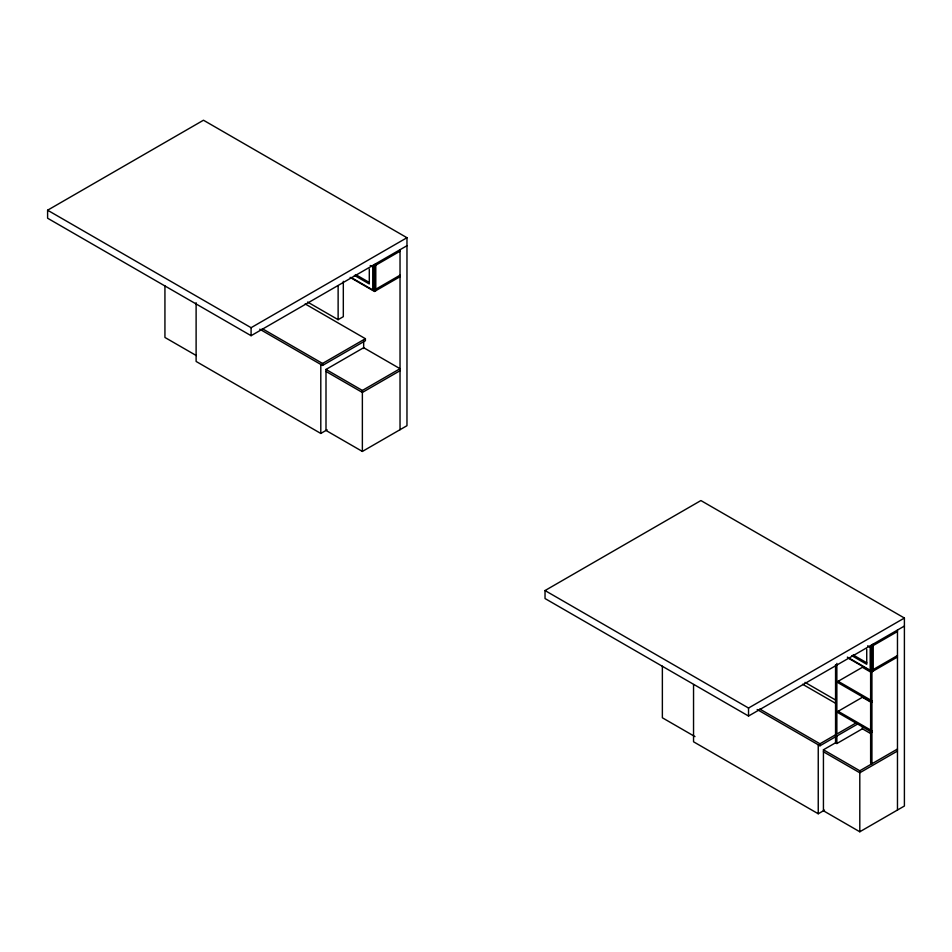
<?xml version="1.0" encoding="UTF-8"?>
<svg xmlns="http://www.w3.org/2000/svg" width="952" height="952" viewBox="0 0 952 952"><rect width="100%" height="100%" fill="white"/><g stroke="black" fill="none" stroke-linecap="round" stroke-linejoin="round"><path stroke-width="1.43" d="M406.968 245.711L251.09 335.699L47.6 218.222L47.6 210.214L203.466 120.226L406.968 237.714L406.968 425.699L362.367 451.438L326 430.447L326 369.447L363.664 347.706L400.03 368.698L362.367 390.451L326 369.447M47.6 210.214L251.09 327.702L406.968 237.714M370.221 265.501L372.756 266.965L374.053 266.215L374.053 289.206L372.756 289.955L351.205 277.508M375.79 265.215L400.03 251.209M375.79 289.206L400.03 275.211M350.134 277.401L374.493 291.455L400.03 276.711M307.579 302.046L338.127 319.67L343.315 316.671L343.315 281.316M262.3 328.678L322.538 363.45L365.401 338.71L365.401 340.709L322.538 365.449L259.741 329.19M400.03 370.697L362.367 392.45L326 371.447M196.112 302.736L196.112 361.451L320.8 433.446L327.107 429.804M904.4 626.047L748.534 716.035L545.032 598.546L545.032 590.549L700.91 500.562L904.4 618.038L904.4 806.023L859.799 831.774L823.432 810.771L823.432 749.783L835.987 742.536M545.032 590.549L748.534 708.038L904.4 618.038M867.665 645.825L870.199 647.289L871.496 646.539L871.496 669.542L870.199 670.291L847.375 657.106M873.222 645.539L897.474 631.545M871.925 702.29L838.153 682.786L838.153 681.287L862.405 667.293L871.163 672.35M873.222 669.542L897.474 655.535M897.474 657.035L871.925 671.791L847.566 657.725M871.925 732.278L838.153 712.786L838.153 711.287L862.405 697.281L871.163 702.338M759.732 709.002L819.969 743.786L856.526 722.675M757.173 709.526L819.969 745.785L857.788 723.948M835.558 664.639L835.558 742.786L836.856 743.536L862.405 728.78L862.405 725.817M823.432 749.783L859.799 770.775L897.474 749.034M897.474 751.033L859.799 772.774L823.432 751.782M693.544 684.536L693.544 741.787L818.244 813.77L824.539 810.14M355.679 274.604L369.352 282.494M354.382 275.354L369.293 283.958L369.293 268.964M305.164 303.926L365.401 338.71M853.123 654.928L866.784 662.818M851.826 655.678L866.736 664.294L866.736 649.288M838.153 681.287L871.925 700.791M805.011 682.37L835.558 700.006M802.596 684.262L835.927 703.492M838.153 711.287L871.925 730.779M862.357 728.756L871.139 733.825M196.29 355.56L164.934 337.46L164.934 285.838M694.972 736.61L662.366 717.784L662.366 666.162M897.474 630.046L897.474 810.021M873.222 644.04L873.222 671.041M871.925 644.79L871.925 763.778L870.628 763.028L870.628 671.041M871.056 646.789L871.056 668.792M870.199 647.289L870.199 670.291M859.799 770.775L859.799 831.774M836.856 663.413L836.856 733.147M836.856 736.11L836.856 743.536M819.969 743.786L819.969 745.785M818.244 744.785L818.244 813.77M748.534 708.038L748.534 716.035M400.03 249.71L400.03 429.697M375.79 263.716L375.79 290.705M374.493 264.466L374.493 291.455M372.756 266.965L372.756 289.955M363.664 341.173L363.664 348.515M362.367 390.451L362.367 451.438M338.127 285.779L338.127 319.67M322.538 363.45L322.538 365.449M320.8 364.449L320.8 433.446M251.09 327.702L251.09 335.699"/></g></svg>
